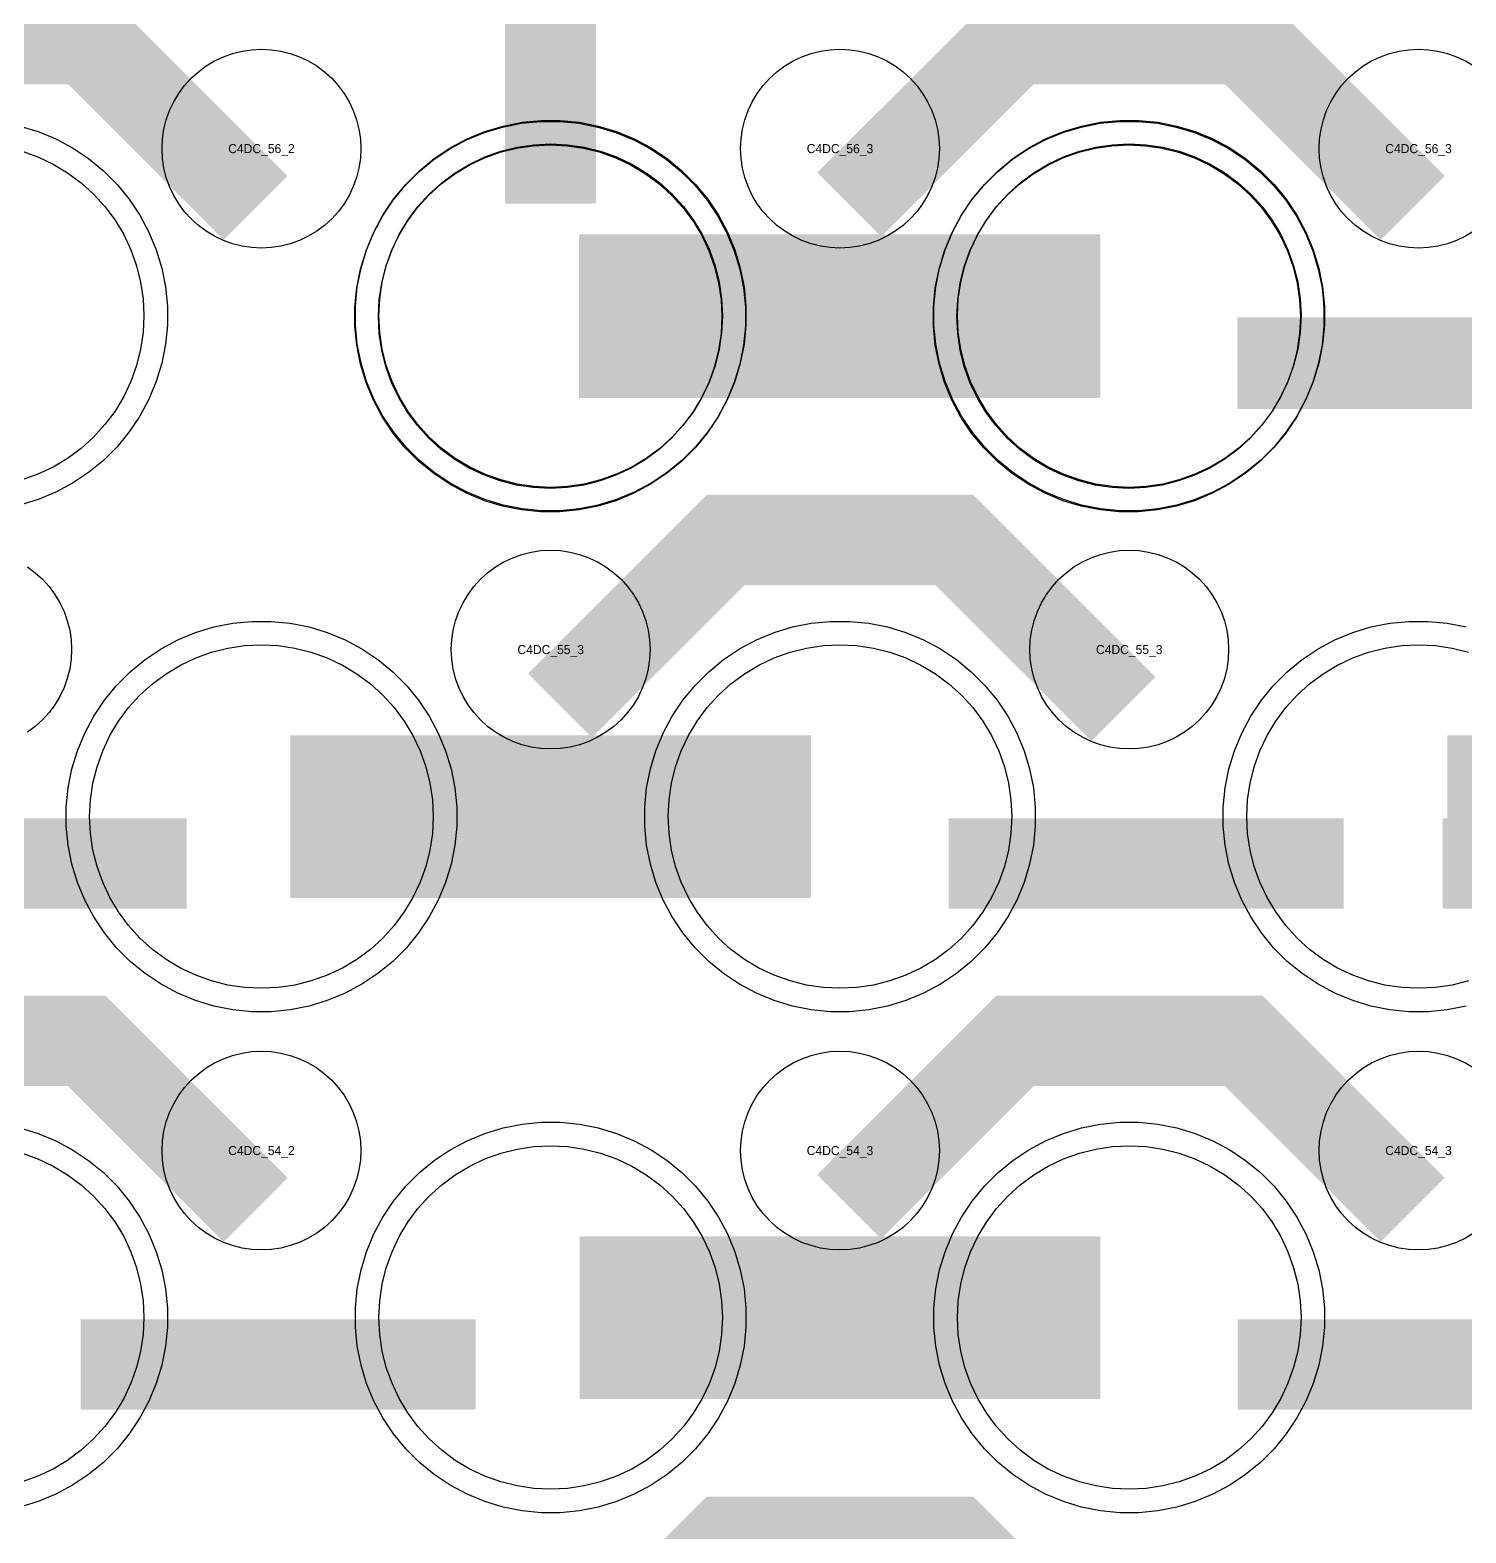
# Model space of a CAD drawing. Extents: x -11880 to 11880, y -14992 to 14992.
# Drawn here: x -11184 to -10786.9, y -7416.7 to -7001 of the extents above; entities that cross this region are included whole.
import ezdxf
from ezdxf.enums import TextEntityAlignment as Align

# ---------------------------------------------------------------- set-up
doc = ezdxf.new("R2010")
doc.units = 0
doc.header["$MEASUREMENT"] = 0
for name, color, linetype in [('GDS_775_DT_237', 138, 'CONTINUOUS'), ('RDL1_FS', 34, 'CONTINUOUS'), ('RDL_BS', 160, 'CONTINUOUS')]:
    doc.layers.add(name, color=color, linetype=linetype)

msp = doc.modelspace()

# ---------------------------------------------------------------- linework, layer by layer
at = {"layer": 'RDL1_FS', "color": 241, "true_color": 0xf7abae}
for points in [[(-11040.149, -7127.766), (-11044.806, -7127.537), (-11049.417, -7126.853), (-11053.94, -7125.721), (-11058.33, -7124.149), (-11062.544, -7122.157), (-11066.544, -7119.759), (-11070.289, -7116.981), (-11073.743, -7113.851), (-11076.873, -7110.397), (-11079.651, -7106.652), (-11082.049, -7102.652), (-11084.041, -7098.438), (-11085.613, -7094.048), (-11086.745, -7089.525), (-11087.429, -7084.914), (-11087.658, -7080.257), (-11087.429, -7075.6), (-11086.745, -7070.989), (-11085.613, -7066.466), (-11084.041, -7062.076), (-11082.049, -7057.862), (-11079.651, -7053.862), (-11076.873, -7050.117), (-11073.743, -7046.663), (-11070.289, -7043.533), (-11066.544, -7040.755), (-11062.544, -7038.357), (-11058.33, -7036.365), (-11053.94, -7034.793), (-11049.417, -7033.661), (-11044.806, -7032.977), (-11040.149, -7032.748), (-11035.492, -7032.977), (-11030.881, -7033.661), (-11026.358, -7034.793), (-11021.968, -7036.365), (-11017.754, -7038.357), (-11013.754, -7040.755), (-11010.009, -7043.533), (-11006.555, -7046.663), (-11003.425, -7050.117), (-11000.647, -7053.862), (-10998.249, -7057.862), (-10996.257, -7062.076), (-10994.685, -7066.466), (-10993.553, -7070.989), (-10992.869, -7075.6), (-10992.64, -7080.257), (-10992.869, -7084.914), (-10993.553, -7089.525), (-10994.685, -7094.048), (-10996.257, -7098.438), (-10998.249, -7102.652), (-11000.647, -7106.652), (-11003.425, -7110.397), (-11006.555, -7113.851), (-11010.009, -7116.981), (-11013.754, -7119.759), (-11017.754, -7122.157), (-11021.968, -7124.149), (-11026.358, -7125.721), (-11030.881, -7126.853), (-11035.492, -7127.537)], [(-10880.149, -7127.766), (-10884.806, -7127.537), (-10889.417, -7126.853), (-10893.94, -7125.721), (-10898.33, -7124.149), (-10902.544, -7122.157), (-10906.544, -7119.759), (-10910.289, -7116.981), (-10913.743, -7113.851), (-10916.873, -7110.397), (-10919.651, -7106.652), (-10922.049, -7102.652), (-10924.041, -7098.438), (-10925.613, -7094.048), (-10926.745, -7089.525), (-10927.429, -7084.914), (-10927.658, -7080.257), (-10927.429, -7075.6), (-10926.745, -7070.989), (-10925.613, -7066.466), (-10924.041, -7062.076), (-10922.049, -7057.862), (-10919.651, -7053.862), (-10916.873, -7050.117), (-10913.743, -7046.663), (-10910.289, -7043.533), (-10906.544, -7040.755), (-10902.544, -7038.357), (-10898.33, -7036.365), (-10893.94, -7034.793), (-10889.417, -7033.661), (-10884.806, -7032.977), (-10880.149, -7032.748), (-10875.492, -7032.977), (-10870.881, -7033.661), (-10866.358, -7034.793), (-10861.968, -7036.365), (-10857.754, -7038.357), (-10853.754, -7040.755), (-10850.009, -7043.533), (-10846.555, -7046.663), (-10843.425, -7050.117), (-10840.647, -7053.862), (-10838.249, -7057.862), (-10836.257, -7062.076), (-10834.685, -7066.466), (-10833.553, -7070.989), (-10832.869, -7075.6), (-10832.64, -7080.257), (-10832.869, -7084.914), (-10833.553, -7089.525), (-10834.685, -7094.048), (-10836.257, -7098.438), (-10838.249, -7102.652), (-10840.647, -7106.652), (-10843.425, -7110.397), (-10846.555, -7113.851), (-10850.009, -7116.981), (-10853.754, -7119.759), (-10857.754, -7122.157), (-10861.968, -7124.149), (-10866.358, -7125.721), (-10870.881, -7126.853), (-10875.492, -7127.537)]]:
    msp.add_lwpolyline(points, close=True, dxfattribs=at)
at = {"layer": 'RDL1_FS'}
for points in [[(-11040, -7127.484), (-11044.657, -7127.255), (-11049.268, -7126.571), (-11053.791, -7125.439), (-11058.181, -7123.867), (-11062.395, -7121.875), (-11066.395, -7119.477), (-11070.14, -7116.699), (-11073.594, -7113.569), (-11076.724, -7110.115), (-11079.502, -7106.37), (-11081.9, -7102.37), (-11083.892, -7098.156), (-11085.464, -7093.766), (-11086.596, -7089.243), (-11087.28, -7084.632), (-11087.509, -7079.975), (-11087.28, -7075.318), (-11086.596, -7070.707), (-11085.464, -7066.184), (-11083.892, -7061.794), (-11081.9, -7057.58), (-11079.502, -7053.58), (-11076.724, -7049.835), (-11073.594, -7046.381), (-11070.14, -7043.251), (-11066.395, -7040.473), (-11062.395, -7038.075), (-11058.181, -7036.083), (-11053.791, -7034.511), (-11049.268, -7033.379), (-11044.657, -7032.695), (-11040, -7032.466), (-11035.343, -7032.695), (-11030.732, -7033.379), (-11026.209, -7034.511), (-11021.819, -7036.083), (-11017.605, -7038.075), (-11013.605, -7040.473), (-11009.86, -7043.251), (-11006.406, -7046.381), (-11003.276, -7049.835), (-11000.498, -7053.58), (-10998.1, -7057.58), (-10996.108, -7061.794), (-10994.536, -7066.184), (-10993.404, -7070.707), (-10992.72, -7075.318), (-10992.491, -7079.975), (-10992.72, -7084.632), (-10993.404, -7089.243), (-10994.536, -7093.766), (-10996.108, -7098.156), (-10998.1, -7102.37), (-11000.498, -7106.37), (-11003.276, -7110.115), (-11006.406, -7113.569), (-11009.86, -7116.699), (-11013.605, -7119.477), (-11017.605, -7121.875), (-11021.819, -7123.867), (-11026.209, -7125.439), (-11030.732, -7126.571), (-11035.343, -7127.255)], [(-10880, -7127.484), (-10884.657, -7127.255), (-10889.268, -7126.571), (-10893.791, -7125.439), (-10898.181, -7123.867), (-10902.395, -7121.875), (-10906.395, -7119.477), (-10910.14, -7116.699), (-10913.594, -7113.569), (-10916.724, -7110.115), (-10919.502, -7106.37), (-10921.9, -7102.37), (-10923.892, -7098.156), (-10925.464, -7093.766), (-10926.596, -7089.243), (-10927.28, -7084.632), (-10927.509, -7079.975), (-10927.28, -7075.318), (-10926.596, -7070.707), (-10925.464, -7066.184), (-10923.892, -7061.794), (-10921.9, -7057.58), (-10919.502, -7053.58), (-10916.724, -7049.835), (-10913.594, -7046.381), (-10910.14, -7043.251), (-10906.395, -7040.473), (-10902.395, -7038.075), (-10898.181, -7036.083), (-10893.791, -7034.511), (-10889.268, -7033.379), (-10884.657, -7032.695), (-10880, -7032.466), (-10875.343, -7032.695), (-10870.732, -7033.379), (-10866.209, -7034.511), (-10861.819, -7036.083), (-10857.605, -7038.075), (-10853.605, -7040.473), (-10849.86, -7043.251), (-10846.406, -7046.381), (-10843.276, -7049.835), (-10840.498, -7053.58), (-10838.1, -7057.58), (-10836.108, -7061.794), (-10834.536, -7066.184), (-10833.404, -7070.707), (-10832.72, -7075.318), (-10832.491, -7079.975), (-10832.72, -7084.632), (-10833.404, -7089.243), (-10834.536, -7093.766), (-10836.108, -7098.156), (-10838.1, -7102.37), (-10840.498, -7106.37), (-10843.276, -7110.115), (-10846.406, -7113.569), (-10849.86, -7116.699), (-10853.605, -7119.477), (-10857.605, -7121.875), (-10861.819, -7123.867), (-10866.209, -7125.439), (-10870.732, -7126.571), (-10875.343, -7127.255)], [(-11120, -7266.049), (-11124.657, -7265.82), (-11129.268, -7265.136), (-11133.791, -7264.004), (-11138.181, -7262.432), (-11142.395, -7260.44), (-11146.395, -7258.042), (-11150.14, -7255.264), (-11153.594, -7252.134), (-11156.724, -7248.68), (-11159.502, -7244.935), (-11161.9, -7240.935), (-11163.892, -7236.721), (-11165.464, -7232.331), (-11166.596, -7227.808), (-11167.28, -7223.197), (-11167.509, -7218.54), (-11167.28, -7213.883), (-11166.596, -7209.272), (-11165.464, -7204.749), (-11163.892, -7200.359), (-11161.9, -7196.145), (-11159.502, -7192.145), (-11156.724, -7188.4), (-11153.594, -7184.946), (-11150.14, -7181.816), (-11146.395, -7179.038), (-11142.395, -7176.64), (-11138.181, -7174.648), (-11133.791, -7173.076), (-11129.268, -7171.944), (-11124.657, -7171.26), (-11120, -7171.031), (-11115.343, -7171.26), (-11110.732, -7171.944), (-11106.209, -7173.076), (-11101.819, -7174.648), (-11097.605, -7176.64), (-11093.605, -7179.038), (-11089.86, -7181.816), (-11086.406, -7184.946), (-11083.276, -7188.4), (-11080.498, -7192.145), (-11078.1, -7196.145), (-11076.108, -7200.359), (-11074.536, -7204.749), (-11073.404, -7209.272), (-11072.72, -7213.883), (-11072.491, -7218.54), (-11072.72, -7223.197), (-11073.404, -7227.808), (-11074.536, -7232.331), (-11076.108, -7236.721), (-11078.1, -7240.935), (-11080.498, -7244.935), (-11083.276, -7248.68), (-11086.406, -7252.134), (-11089.86, -7255.264), (-11093.605, -7258.042), (-11097.605, -7260.44), (-11101.819, -7262.432), (-11106.209, -7264.004), (-11110.732, -7265.136), (-11115.343, -7265.82)], [(-10960, -7266.049), (-10964.657, -7265.82), (-10969.268, -7265.136), (-10973.791, -7264.004), (-10978.181, -7262.432), (-10982.395, -7260.44), (-10986.395, -7258.042), (-10990.14, -7255.264), (-10993.594, -7252.134), (-10996.724, -7248.68), (-10999.502, -7244.935), (-11001.9, -7240.935), (-11003.892, -7236.721), (-11005.464, -7232.331), (-11006.596, -7227.808), (-11007.28, -7223.197), (-11007.509, -7218.54), (-11007.28, -7213.883), (-11006.596, -7209.272), (-11005.464, -7204.749), (-11003.892, -7200.359), (-11001.9, -7196.145), (-10999.502, -7192.145), (-10996.724, -7188.4), (-10993.594, -7184.946), (-10990.14, -7181.816), (-10986.395, -7179.038), (-10982.395, -7176.64), (-10978.181, -7174.648), (-10973.791, -7173.076), (-10969.268, -7171.944), (-10964.657, -7171.26), (-10960, -7171.031), (-10955.343, -7171.26), (-10950.732, -7171.944), (-10946.209, -7173.076), (-10941.819, -7174.648), (-10937.605, -7176.64), (-10933.605, -7179.038), (-10929.86, -7181.816), (-10926.406, -7184.946), (-10923.276, -7188.4), (-10920.498, -7192.145), (-10918.1, -7196.145), (-10916.108, -7200.359), (-10914.536, -7204.749), (-10913.404, -7209.272), (-10912.72, -7213.883), (-10912.491, -7218.54), (-10912.72, -7223.197), (-10913.404, -7227.808), (-10914.536, -7232.331), (-10916.108, -7236.721), (-10918.1, -7240.935), (-10920.498, -7244.935), (-10923.276, -7248.68), (-10926.406, -7252.134), (-10929.86, -7255.264), (-10933.605, -7258.042), (-10937.605, -7260.44), (-10941.819, -7262.432), (-10946.209, -7264.004), (-10950.732, -7265.136), (-10955.343, -7265.82)], [(-11040, -7404.614), (-11044.657, -7404.385), (-11049.268, -7403.701), (-11053.791, -7402.569), (-11058.181, -7400.997), (-11062.395, -7399.005), (-11066.395, -7396.607), (-11070.14, -7393.829), (-11073.594, -7390.699), (-11076.724, -7387.245), (-11079.502, -7383.5), (-11081.9, -7379.5), (-11083.892, -7375.286), (-11085.464, -7370.896), (-11086.596, -7366.373), (-11087.28, -7361.762), (-11087.509, -7357.105), (-11087.28, -7352.448), (-11086.596, -7347.837), (-11085.464, -7343.314), (-11083.892, -7338.924), (-11081.9, -7334.71), (-11079.502, -7330.71), (-11076.724, -7326.965), (-11073.594, -7323.511), (-11070.14, -7320.381), (-11066.395, -7317.603), (-11062.395, -7315.205), (-11058.181, -7313.213), (-11053.791, -7311.641), (-11049.268, -7310.509), (-11044.657, -7309.825), (-11040, -7309.596), (-11035.343, -7309.825), (-11030.732, -7310.509), (-11026.209, -7311.641), (-11021.819, -7313.213), (-11017.605, -7315.205), (-11013.605, -7317.603), (-11009.86, -7320.381), (-11006.406, -7323.511), (-11003.276, -7326.965), (-11000.498, -7330.71), (-10998.1, -7334.71), (-10996.108, -7338.924), (-10994.536, -7343.314), (-10993.404, -7347.837), (-10992.72, -7352.448), (-10992.491, -7357.105), (-10992.72, -7361.762), (-10993.404, -7366.373), (-10994.536, -7370.896), (-10996.108, -7375.286), (-10998.1, -7379.5), (-11000.498, -7383.5), (-11003.276, -7387.245), (-11006.406, -7390.699), (-11009.86, -7393.829), (-11013.605, -7396.607), (-11017.605, -7399.005), (-11021.819, -7400.997), (-11026.209, -7402.569), (-11030.732, -7403.701), (-11035.343, -7404.385)], [(-10880, -7404.614), (-10884.657, -7404.385), (-10889.268, -7403.701), (-10893.791, -7402.569), (-10898.181, -7400.997), (-10902.395, -7399.005), (-10906.395, -7396.607), (-10910.14, -7393.829), (-10913.594, -7390.699), (-10916.724, -7387.245), (-10919.502, -7383.5), (-10921.9, -7379.5), (-10923.892, -7375.286), (-10925.464, -7370.896), (-10926.596, -7366.373), (-10927.28, -7361.762), (-10927.509, -7357.105), (-10927.28, -7352.448), (-10926.596, -7347.837), (-10925.464, -7343.314), (-10923.892, -7338.924), (-10921.9, -7334.71), (-10919.502, -7330.71), (-10916.724, -7326.965), (-10913.594, -7323.511), (-10910.14, -7320.381), (-10906.395, -7317.603), (-10902.395, -7315.205), (-10898.181, -7313.213), (-10893.791, -7311.641), (-10889.268, -7310.509), (-10884.657, -7309.825), (-10880, -7309.596), (-10875.343, -7309.825), (-10870.732, -7310.509), (-10866.209, -7311.641), (-10861.819, -7313.213), (-10857.605, -7315.205), (-10853.605, -7317.603), (-10849.86, -7320.381), (-10846.406, -7323.511), (-10843.276, -7326.965), (-10840.498, -7330.71), (-10838.1, -7334.71), (-10836.108, -7338.924), (-10834.536, -7343.314), (-10833.404, -7347.837), (-10832.72, -7352.448), (-10832.491, -7357.105), (-10832.72, -7361.762), (-10833.404, -7366.373), (-10834.536, -7370.896), (-10836.108, -7375.286), (-10838.1, -7379.5), (-10840.498, -7383.5), (-10843.276, -7387.245), (-10846.406, -7390.699), (-10849.86, -7393.829), (-10853.605, -7396.607), (-10857.605, -7399.005), (-10861.819, -7400.997), (-10866.209, -7402.569), (-10870.732, -7403.701), (-10875.343, -7404.385)]]:
    msp.add_lwpolyline(points, close=True, dxfattribs=at)
for points in [[(-11186.209, -7034.511), (-11181.819, -7036.083), (-11177.605, -7038.075), (-11173.605, -7040.473), (-11169.86, -7043.251), (-11166.406, -7046.381), (-11163.276, -7049.835), (-11160.498, -7053.58), (-11158.1, -7057.58), (-11156.108, -7061.794), (-11154.536, -7066.184), (-11153.404, -7070.707), (-11152.72, -7075.318), (-11152.491, -7079.975), (-11152.72, -7084.632), (-11153.404, -7089.243), (-11154.536, -7093.766), (-11156.108, -7098.156), (-11158.1, -7102.37), (-11160.498, -7106.37), (-11163.276, -7110.115), (-11166.406, -7113.569), (-11169.86, -7116.699), (-11173.605, -7119.477), (-11177.605, -7121.875), (-11181.819, -7123.867), (-11186.209, -7125.439)], [(-10786.209, -7264.004), (-10790.732, -7265.136), (-10795.343, -7265.82), (-10800, -7266.049), (-10804.657, -7265.82), (-10809.268, -7265.136), (-10813.791, -7264.004), (-10818.181, -7262.432), (-10822.395, -7260.44), (-10826.395, -7258.042), (-10830.14, -7255.264), (-10833.594, -7252.134), (-10836.724, -7248.68), (-10839.502, -7244.935), (-10841.9, -7240.935), (-10843.892, -7236.721), (-10845.464, -7232.331), (-10846.596, -7227.808), (-10847.28, -7223.197), (-10847.509, -7218.54), (-10847.28, -7213.883), (-10846.596, -7209.272), (-10845.464, -7204.749), (-10843.892, -7200.359), (-10841.9, -7196.145), (-10839.502, -7192.145), (-10836.724, -7188.4), (-10833.594, -7184.946), (-10830.14, -7181.816), (-10826.395, -7179.038), (-10822.395, -7176.64), (-10818.181, -7174.648), (-10813.791, -7173.076), (-10809.268, -7171.944), (-10804.657, -7171.26), (-10800, -7171.031), (-10795.343, -7171.26), (-10790.732, -7171.944), (-10786.209, -7173.076)], [(-11186.209, -7311.641), (-11181.819, -7313.213), (-11177.605, -7315.205), (-11173.605, -7317.603), (-11169.86, -7320.381), (-11166.406, -7323.511), (-11163.276, -7326.965), (-11160.498, -7330.71), (-11158.1, -7334.71), (-11156.108, -7338.924), (-11154.536, -7343.314), (-11153.404, -7347.837), (-11152.72, -7352.448), (-11152.491, -7357.105), (-11152.72, -7361.762), (-11153.404, -7366.373), (-11154.536, -7370.896), (-11156.108, -7375.286), (-11158.1, -7379.5), (-11160.498, -7383.5), (-11163.276, -7387.245), (-11166.406, -7390.699), (-11169.86, -7393.829), (-11173.605, -7396.607), (-11177.605, -7399.005), (-11181.819, -7400.997), (-11186.209, -7402.569)]]:
    msp.add_lwpolyline(points, dxfattribs=at)
at = {"layer": 'RDL1_FS', "color": 241, "true_color": 0xf7abae}
for points in [[(-11032.147, -7080.257, 45, 45, 0), (-10960.147, -7080.257, 45, 45, 0)], [(-10960.147, -7080.257, 45, 45, 0), (-10888.147, -7080.257, 45, 45, 0)]]:
    msp.add_lwpolyline(points, format="xyseb", dxfattribs=at)
at = {"layer": 'RDL1_FS'}
for points in [[(-11031.998, -7079.975, 45, 45, 0), (-10959.998, -7079.975, 45, 45, 0)], [(-10959.998, -7079.975, 45, 45, 0), (-10887.998, -7079.975, 45, 45, 0)], [(-11111.998, -7218.54, 45, 45, 0), (-11039.998, -7218.54, 45, 45, 0)], [(-11039.998, -7218.54, 45, 45, 0), (-10967.998, -7218.54, 45, 45, 0)], [(-10791.998, -7218.54, 45, 45, 0), (-10719.998, -7218.54, 45, 45, 0)], [(-11031.998, -7357.105, 45, 45, 0), (-10959.998, -7357.105, 45, 45, 0)], [(-10959.998, -7357.105, 45, 45, 0), (-10887.998, -7357.105, 45, 45, 0)]]:
    msp.add_lwpolyline(points, format="xyseb", dxfattribs=at)
at = {"layer": 'RDL_BS'}
for points in [[(-11040, -7048.715, 25, 25, 0), (-11040, -6941.938, 25, 25, 0)], [(-11040, -7048.715, 25, 25, 0), (-11040, -6941.938, 25, 25, 0)], [(-11121.599, -7050.188, 25, 25, 0), (-11168.313, -7003.474, 25, 25, 0), (-11198.071, -7003.474, 25, 25, 0)], [(-10957.438, -7049.289, 25, 25, 0), (-10911.623, -7003.474, 25, 25, 0), (-10878.07, -7003.474, 25, 25, 0)], [(-10801.599, -7050.188, 25, 25, 0), (-10848.313, -7003.474, 25, 25, 0), (-10878.071, -7003.474, 25, 25, 0)], [(-10849.984, -7092.988, 25, 25, 0), (-10740.719, -7092.988, 25, 25, 0)], [(-11037.438, -7187.854, 25, 25, 0), (-10991.623, -7142.039, 25, 25, 0), (-10958.07, -7142.039, 25, 25, 0)], [(-10881.599, -7188.753, 25, 25, 0), (-10928.313, -7142.039, 25, 25, 0), (-10958.071, -7142.039, 25, 25, 0)], [(-11249.984, -7231.553, 25, 25, 0), (-11140.719, -7231.553, 25, 25, 0)], [(-10929.984, -7231.553, 25, 25, 0), (-10820.719, -7231.553, 25, 25, 0)], [(-10707.5, -7231.513, 25, 25, 0), (-10793.333, -7231.513, 25, 25, 0)], [(-11121.599, -7327.318, 25, 25, 0), (-11168.313, -7280.604, 25, 25, 0), (-11198.071, -7280.604, 25, 25, 0)], [(-10957.438, -7326.419, 25, 25, 0), (-10911.623, -7280.604, 25, 25, 0), (-10878.07, -7280.604, 25, 25, 0)], [(-10801.599, -7327.318, 25, 25, 0), (-10848.313, -7280.604, 25, 25, 0), (-10878.071, -7280.604, 25, 25, 0)], [(-11169.984, -7370.118, 25, 25, 0), (-11060.719, -7370.118, 25, 25, 0)], [(-10849.984, -7370.118, 25, 25, 0), (-10740.719, -7370.118, 25, 25, 0)], [(-11037.438, -7464.984, 25, 25, 0), (-10991.623, -7419.169, 25, 25, 0), (-10958.07, -7419.169, 25, 25, 0)], [(-10881.599, -7465.883, 25, 25, 0), (-10928.313, -7419.169, 25, 25, 0), (-10958.071, -7419.169, 25, 25, 0)]]:
    msp.add_lwpolyline(points, format="xyseb", dxfattribs=at)
at = {"layer": 'RDL_BS', "color": 241, "true_color": 0xf7abae}
for points in [[(-11040.149, -7048.997, 25, 25, 0), (-11040.149, -6942.22, 25, 25, 0)], [(-11040.149, -7048.997, 25, 25, 0), (-11040.149, -6942.22, 25, 25, 0)], [(-10850.133, -7093.27, 25, 25, 0), (-10740.868, -7093.27, 25, 25, 0)]]:
    msp.add_lwpolyline(points, format="xyseb", dxfattribs=at)
at = {"layer": 'RDL_BS'}
for points in [[(-11120, -7061.281), (-11122.693, -7061.149), (-11125.365, -7060.753), (-11127.984, -7060.096), (-11130.519, -7059.189), (-11132.956, -7058.037), (-11135.28, -7056.644), (-11137.443, -7055.041), (-11139.442, -7053.229), (-11141.254, -7051.23), (-11142.857, -7049.067), (-11144.25, -7046.743), (-11145.402, -7044.306), (-11146.309, -7041.771), (-11146.966, -7039.152), (-11147.362, -7036.48), (-11147.494, -7033.787), (-11147.362, -7031.094), (-11146.966, -7028.422), (-11146.309, -7025.803), (-11145.402, -7023.268), (-11144.25, -7020.831), (-11142.857, -7018.507), (-11141.254, -7016.344), (-11139.442, -7014.345), (-11137.443, -7012.533), (-11135.28, -7010.93), (-11132.956, -7009.537), (-11130.519, -7008.385), (-11127.984, -7007.478), (-11125.365, -7006.821), (-11122.693, -7006.425), (-11120, -7006.293), (-11117.307, -7006.425), (-11114.635, -7006.821), (-11112.016, -7007.478), (-11109.481, -7008.385), (-11107.044, -7009.537), (-11104.72, -7010.93), (-11102.557, -7012.533), (-11100.558, -7014.345), (-11098.746, -7016.344), (-11097.143, -7018.507), (-11095.75, -7020.831), (-11094.598, -7023.268), (-11093.691, -7025.803), (-11093.034, -7028.422), (-11092.638, -7031.094), (-11092.506, -7033.787), (-11092.638, -7036.48), (-11093.034, -7039.152), (-11093.691, -7041.771), (-11094.598, -7044.306), (-11095.75, -7046.743), (-11097.143, -7049.067), (-11098.746, -7051.23), (-11100.558, -7053.229), (-11102.557, -7055.041), (-11104.72, -7056.644), (-11107.044, -7058.037), (-11109.481, -7059.189), (-11112.016, -7060.096), (-11114.635, -7060.753), (-11117.307, -7061.149)], [(-10960, -7061.281), (-10962.693, -7061.149), (-10965.365, -7060.753), (-10967.984, -7060.096), (-10970.519, -7059.189), (-10972.956, -7058.037), (-10975.28, -7056.644), (-10977.443, -7055.041), (-10979.442, -7053.229), (-10981.254, -7051.23), (-10982.857, -7049.067), (-10984.25, -7046.743), (-10985.402, -7044.306), (-10986.309, -7041.771), (-10986.966, -7039.152), (-10987.362, -7036.48), (-10987.494, -7033.787), (-10987.362, -7031.094), (-10986.966, -7028.422), (-10986.309, -7025.803), (-10985.402, -7023.268), (-10984.25, -7020.831), (-10982.857, -7018.507), (-10981.254, -7016.344), (-10979.442, -7014.345), (-10977.443, -7012.533), (-10975.28, -7010.93), (-10972.956, -7009.537), (-10970.519, -7008.385), (-10967.984, -7007.478), (-10965.365, -7006.821), (-10962.693, -7006.425), (-10960, -7006.293), (-10957.307, -7006.425), (-10954.635, -7006.821), (-10952.016, -7007.478), (-10949.481, -7008.385), (-10947.044, -7009.537), (-10944.72, -7010.93), (-10942.557, -7012.533), (-10940.558, -7014.345), (-10938.746, -7016.344), (-10937.143, -7018.507), (-10935.75, -7020.831), (-10934.598, -7023.268), (-10933.691, -7025.803), (-10933.034, -7028.422), (-10932.638, -7031.094), (-10932.506, -7033.787), (-10932.638, -7036.48), (-10933.034, -7039.152), (-10933.691, -7041.771), (-10934.598, -7044.306), (-10935.75, -7046.743), (-10937.143, -7049.067), (-10938.746, -7051.23), (-10940.558, -7053.229), (-10942.557, -7055.041), (-10944.72, -7056.644), (-10947.044, -7058.037), (-10949.481, -7059.189), (-10952.016, -7060.096), (-10954.635, -7060.753), (-10957.307, -7061.149)], [(-11042.644, -7133.975), (-11047.938, -7133.458), (-11053.165, -7132.412), (-11058.205, -7130.881), (-11063.115, -7128.85), (-11067.777, -7126.358), (-11072.191, -7123.411), (-11076.292, -7120.049), (-11080.074, -7116.267), (-11083.436, -7112.166), (-11086.383, -7107.752), (-11088.875, -7103.09), (-11090.906, -7098.18), (-11092.437, -7093.14), (-11093.483, -7087.913), (-11094, -7082.619), (-11094, -7077.331), (-11093.483, -7072.037), (-11092.437, -7066.81), (-11090.906, -7061.77), (-11088.875, -7056.86), (-11086.383, -7052.198), (-11083.436, -7047.784), (-11080.074, -7043.683), (-11076.292, -7039.901), (-11072.191, -7036.539), (-11067.777, -7033.592), (-11063.115, -7031.1), (-11058.205, -7029.069), (-11053.165, -7027.538), (-11047.938, -7026.492), (-11042.644, -7025.975), (-11037.356, -7025.975), (-11032.062, -7026.492), (-11026.835, -7027.538), (-11021.795, -7029.069), (-11016.885, -7031.1), (-11012.223, -7033.592), (-11007.809, -7036.539), (-11003.708, -7039.901), (-10999.926, -7043.683), (-10996.564, -7047.784), (-10993.617, -7052.198), (-10991.125, -7056.86), (-10989.094, -7061.77), (-10987.563, -7066.81), (-10986.517, -7072.037), (-10986, -7077.331), (-10986, -7082.619), (-10986.517, -7087.913), (-10987.563, -7093.14), (-10989.094, -7098.18), (-10991.125, -7103.09), (-10993.617, -7107.752), (-10996.564, -7112.166), (-10999.926, -7116.267), (-11003.708, -7120.049), (-11007.809, -7123.411), (-11012.223, -7126.358), (-11016.885, -7128.85), (-11021.795, -7130.881), (-11026.835, -7132.412), (-11032.062, -7133.458), (-11037.356, -7133.975)], [(-10882.644, -7133.975), (-10887.938, -7133.458), (-10893.165, -7132.412), (-10898.205, -7130.881), (-10903.115, -7128.85), (-10907.777, -7126.358), (-10912.191, -7123.411), (-10916.292, -7120.049), (-10920.074, -7116.267), (-10923.436, -7112.166), (-10926.383, -7107.752), (-10928.875, -7103.09), (-10930.906, -7098.18), (-10932.437, -7093.14), (-10933.483, -7087.913), (-10934, -7082.619), (-10934, -7077.331), (-10933.483, -7072.037), (-10932.437, -7066.81), (-10930.906, -7061.77), (-10928.875, -7056.86), (-10926.383, -7052.198), (-10923.436, -7047.784), (-10920.074, -7043.683), (-10916.292, -7039.901), (-10912.191, -7036.539), (-10907.777, -7033.592), (-10903.115, -7031.1), (-10898.205, -7029.069), (-10893.165, -7027.538), (-10887.938, -7026.492), (-10882.644, -7025.975), (-10877.356, -7025.975), (-10872.062, -7026.492), (-10866.835, -7027.538), (-10861.795, -7029.069), (-10856.885, -7031.1), (-10852.223, -7033.592), (-10847.809, -7036.539), (-10843.708, -7039.901), (-10839.926, -7043.683), (-10836.564, -7047.784), (-10833.617, -7052.198), (-10831.125, -7056.86), (-10829.094, -7061.77), (-10827.563, -7066.81), (-10826.517, -7072.037), (-10826, -7077.331), (-10826, -7082.619), (-10826.517, -7087.913), (-10827.563, -7093.14), (-10829.094, -7098.18), (-10831.125, -7103.09), (-10833.617, -7107.752), (-10836.564, -7112.166), (-10839.926, -7116.267), (-10843.708, -7120.049), (-10847.809, -7123.411), (-10852.223, -7126.358), (-10856.885, -7128.85), (-10861.795, -7130.881), (-10866.835, -7132.412), (-10872.062, -7133.458), (-10877.356, -7133.975)], [(-11040, -7199.846), (-11042.693, -7199.714), (-11045.365, -7199.318), (-11047.984, -7198.661), (-11050.519, -7197.754), (-11052.956, -7196.602), (-11055.28, -7195.209), (-11057.443, -7193.606), (-11059.442, -7191.794), (-11061.254, -7189.795), (-11062.857, -7187.632), (-11064.25, -7185.308), (-11065.402, -7182.871), (-11066.309, -7180.336), (-11066.966, -7177.717), (-11067.362, -7175.045), (-11067.494, -7172.352), (-11067.362, -7169.659), (-11066.966, -7166.987), (-11066.309, -7164.368), (-11065.402, -7161.833), (-11064.25, -7159.396), (-11062.857, -7157.072), (-11061.254, -7154.909), (-11059.442, -7152.91), (-11057.443, -7151.098), (-11055.28, -7149.495), (-11052.956, -7148.102), (-11050.519, -7146.95), (-11047.984, -7146.043), (-11045.365, -7145.386), (-11042.693, -7144.99), (-11040, -7144.858), (-11037.307, -7144.99), (-11034.635, -7145.386), (-11032.016, -7146.043), (-11029.481, -7146.95), (-11027.044, -7148.102), (-11024.72, -7149.495), (-11022.557, -7151.098), (-11020.558, -7152.91), (-11018.746, -7154.909), (-11017.143, -7157.072), (-11015.75, -7159.396), (-11014.598, -7161.833), (-11013.691, -7164.368), (-11013.034, -7166.987), (-11012.638, -7169.659), (-11012.506, -7172.352), (-11012.638, -7175.045), (-11013.034, -7177.717), (-11013.691, -7180.336), (-11014.598, -7182.871), (-11015.75, -7185.308), (-11017.143, -7187.632), (-11018.746, -7189.795), (-11020.558, -7191.794), (-11022.557, -7193.606), (-11024.72, -7195.209), (-11027.044, -7196.602), (-11029.481, -7197.754), (-11032.016, -7198.661), (-11034.635, -7199.318), (-11037.307, -7199.714)], [(-10880, -7199.846), (-10882.693, -7199.714), (-10885.365, -7199.318), (-10887.984, -7198.661), (-10890.519, -7197.754), (-10892.956, -7196.602), (-10895.28, -7195.209), (-10897.443, -7193.606), (-10899.442, -7191.794), (-10901.254, -7189.795), (-10902.857, -7187.632), (-10904.25, -7185.308), (-10905.402, -7182.871), (-10906.309, -7180.336), (-10906.966, -7177.717), (-10907.362, -7175.045), (-10907.494, -7172.352), (-10907.362, -7169.659), (-10906.966, -7166.987), (-10906.309, -7164.368), (-10905.402, -7161.833), (-10904.25, -7159.396), (-10902.857, -7157.072), (-10901.254, -7154.909), (-10899.442, -7152.91), (-10897.443, -7151.098), (-10895.28, -7149.495), (-10892.956, -7148.102), (-10890.519, -7146.95), (-10887.984, -7146.043), (-10885.365, -7145.386), (-10882.693, -7144.99), (-10880, -7144.858), (-10877.307, -7144.99), (-10874.635, -7145.386), (-10872.016, -7146.043), (-10869.481, -7146.95), (-10867.044, -7148.102), (-10864.72, -7149.495), (-10862.557, -7151.098), (-10860.558, -7152.91), (-10858.746, -7154.909), (-10857.143, -7157.072), (-10855.75, -7159.396), (-10854.598, -7161.833), (-10853.691, -7164.368), (-10853.034, -7166.987), (-10852.638, -7169.659), (-10852.506, -7172.352), (-10852.638, -7175.045), (-10853.034, -7177.717), (-10853.691, -7180.336), (-10854.598, -7182.871), (-10855.75, -7185.308), (-10857.143, -7187.632), (-10858.746, -7189.795), (-10860.558, -7191.794), (-10862.557, -7193.606), (-10864.72, -7195.209), (-10867.044, -7196.602), (-10869.481, -7197.754), (-10872.016, -7198.661), (-10874.635, -7199.318), (-10877.307, -7199.714)], [(-11122.644, -7272.54), (-11127.938, -7272.023), (-11133.165, -7270.977), (-11138.205, -7269.446), (-11143.115, -7267.415), (-11147.777, -7264.923), (-11152.191, -7261.976), (-11156.292, -7258.614), (-11160.074, -7254.832), (-11163.436, -7250.731), (-11166.383, -7246.317), (-11168.875, -7241.655), (-11170.906, -7236.745), (-11172.437, -7231.705), (-11173.483, -7226.478), (-11174, -7221.184), (-11174, -7215.896), (-11173.483, -7210.602), (-11172.437, -7205.375), (-11170.906, -7200.335), (-11168.875, -7195.425), (-11166.383, -7190.763), (-11163.436, -7186.349), (-11160.074, -7182.248), (-11156.292, -7178.466), (-11152.191, -7175.104), (-11147.777, -7172.157), (-11143.115, -7169.665), (-11138.205, -7167.634), (-11133.165, -7166.103), (-11127.938, -7165.057), (-11122.644, -7164.54), (-11117.356, -7164.54), (-11112.062, -7165.057), (-11106.835, -7166.103), (-11101.795, -7167.634), (-11096.885, -7169.665), (-11092.223, -7172.157), (-11087.809, -7175.104), (-11083.708, -7178.466), (-11079.926, -7182.248), (-11076.564, -7186.349), (-11073.617, -7190.763), (-11071.125, -7195.425), (-11069.094, -7200.335), (-11067.563, -7205.375), (-11066.517, -7210.602), (-11066, -7215.896), (-11066, -7221.184), (-11066.517, -7226.478), (-11067.563, -7231.705), (-11069.094, -7236.745), (-11071.125, -7241.655), (-11073.617, -7246.317), (-11076.564, -7250.731), (-11079.926, -7254.832), (-11083.708, -7258.614), (-11087.809, -7261.976), (-11092.223, -7264.923), (-11096.885, -7267.415), (-11101.795, -7269.446), (-11106.835, -7270.977), (-11112.062, -7272.023), (-11117.356, -7272.54)], [(-10962.644, -7272.54), (-10967.938, -7272.023), (-10973.165, -7270.977), (-10978.205, -7269.446), (-10983.115, -7267.415), (-10987.777, -7264.923), (-10992.191, -7261.976), (-10996.292, -7258.614), (-11000.074, -7254.832), (-11003.436, -7250.731), (-11006.383, -7246.317), (-11008.875, -7241.655), (-11010.906, -7236.745), (-11012.437, -7231.705), (-11013.483, -7226.478), (-11014, -7221.184), (-11014, -7215.896), (-11013.483, -7210.602), (-11012.437, -7205.375), (-11010.906, -7200.335), (-11008.875, -7195.425), (-11006.383, -7190.763), (-11003.436, -7186.349), (-11000.074, -7182.248), (-10996.292, -7178.466), (-10992.191, -7175.104), (-10987.777, -7172.157), (-10983.115, -7169.665), (-10978.205, -7167.634), (-10973.165, -7166.103), (-10967.938, -7165.057), (-10962.644, -7164.54), (-10957.356, -7164.54), (-10952.062, -7165.057), (-10946.835, -7166.103), (-10941.795, -7167.634), (-10936.885, -7169.665), (-10932.223, -7172.157), (-10927.809, -7175.104), (-10923.708, -7178.466), (-10919.926, -7182.248), (-10916.564, -7186.349), (-10913.617, -7190.763), (-10911.125, -7195.425), (-10909.094, -7200.335), (-10907.563, -7205.375), (-10906.517, -7210.602), (-10906, -7215.896), (-10906, -7221.184), (-10906.517, -7226.478), (-10907.563, -7231.705), (-10909.094, -7236.745), (-10911.125, -7241.655), (-10913.617, -7246.317), (-10916.564, -7250.731), (-10919.926, -7254.832), (-10923.708, -7258.614), (-10927.809, -7261.976), (-10932.223, -7264.923), (-10936.885, -7267.415), (-10941.795, -7269.446), (-10946.835, -7270.977), (-10952.062, -7272.023), (-10957.356, -7272.54)], [(-11120, -7338.411), (-11122.693, -7338.279), (-11125.365, -7337.883), (-11127.984, -7337.226), (-11130.519, -7336.319), (-11132.956, -7335.167), (-11135.28, -7333.774), (-11137.443, -7332.171), (-11139.442, -7330.359), (-11141.254, -7328.36), (-11142.857, -7326.197), (-11144.25, -7323.873), (-11145.402, -7321.436), (-11146.309, -7318.901), (-11146.966, -7316.282), (-11147.362, -7313.61), (-11147.494, -7310.917), (-11147.362, -7308.224), (-11146.966, -7305.552), (-11146.309, -7302.933), (-11145.402, -7300.398), (-11144.25, -7297.961), (-11142.857, -7295.637), (-11141.254, -7293.474), (-11139.442, -7291.475), (-11137.443, -7289.663), (-11135.28, -7288.06), (-11132.956, -7286.667), (-11130.519, -7285.515), (-11127.984, -7284.608), (-11125.365, -7283.951), (-11122.693, -7283.555), (-11120, -7283.423), (-11117.307, -7283.555), (-11114.635, -7283.951), (-11112.016, -7284.608), (-11109.481, -7285.515), (-11107.044, -7286.667), (-11104.72, -7288.06), (-11102.557, -7289.663), (-11100.558, -7291.475), (-11098.746, -7293.474), (-11097.143, -7295.637), (-11095.75, -7297.961), (-11094.598, -7300.398), (-11093.691, -7302.933), (-11093.034, -7305.552), (-11092.638, -7308.224), (-11092.506, -7310.917), (-11092.638, -7313.61), (-11093.034, -7316.282), (-11093.691, -7318.901), (-11094.598, -7321.436), (-11095.75, -7323.873), (-11097.143, -7326.197), (-11098.746, -7328.36), (-11100.558, -7330.359), (-11102.557, -7332.171), (-11104.72, -7333.774), (-11107.044, -7335.167), (-11109.481, -7336.319), (-11112.016, -7337.226), (-11114.635, -7337.883), (-11117.307, -7338.279)], [(-10960, -7338.411), (-10962.693, -7338.279), (-10965.365, -7337.883), (-10967.984, -7337.226), (-10970.519, -7336.319), (-10972.956, -7335.167), (-10975.28, -7333.774), (-10977.443, -7332.171), (-10979.442, -7330.359), (-10981.254, -7328.36), (-10982.857, -7326.197), (-10984.25, -7323.873), (-10985.402, -7321.436), (-10986.309, -7318.901), (-10986.966, -7316.282), (-10987.362, -7313.61), (-10987.494, -7310.917), (-10987.362, -7308.224), (-10986.966, -7305.552), (-10986.309, -7302.933), (-10985.402, -7300.398), (-10984.25, -7297.961), (-10982.857, -7295.637), (-10981.254, -7293.474), (-10979.442, -7291.475), (-10977.443, -7289.663), (-10975.28, -7288.06), (-10972.956, -7286.667), (-10970.519, -7285.515), (-10967.984, -7284.608), (-10965.365, -7283.951), (-10962.693, -7283.555), (-10960, -7283.423), (-10957.307, -7283.555), (-10954.635, -7283.951), (-10952.016, -7284.608), (-10949.481, -7285.515), (-10947.044, -7286.667), (-10944.72, -7288.06), (-10942.557, -7289.663), (-10940.558, -7291.475), (-10938.746, -7293.474), (-10937.143, -7295.637), (-10935.75, -7297.961), (-10934.598, -7300.398), (-10933.691, -7302.933), (-10933.034, -7305.552), (-10932.638, -7308.224), (-10932.506, -7310.917), (-10932.638, -7313.61), (-10933.034, -7316.282), (-10933.691, -7318.901), (-10934.598, -7321.436), (-10935.75, -7323.873), (-10937.143, -7326.197), (-10938.746, -7328.36), (-10940.558, -7330.359), (-10942.557, -7332.171), (-10944.72, -7333.774), (-10947.044, -7335.167), (-10949.481, -7336.319), (-10952.016, -7337.226), (-10954.635, -7337.883), (-10957.307, -7338.279)], [(-11042.644, -7411.105), (-11047.938, -7410.588), (-11053.165, -7409.542), (-11058.205, -7408.011), (-11063.115, -7405.98), (-11067.777, -7403.488), (-11072.191, -7400.541), (-11076.292, -7397.179), (-11080.074, -7393.397), (-11083.436, -7389.296), (-11086.383, -7384.882), (-11088.875, -7380.22), (-11090.906, -7375.31), (-11092.437, -7370.27), (-11093.483, -7365.043), (-11094, -7359.749), (-11094, -7354.461), (-11093.483, -7349.167), (-11092.437, -7343.94), (-11090.906, -7338.9), (-11088.875, -7333.99), (-11086.383, -7329.328), (-11083.436, -7324.914), (-11080.074, -7320.813), (-11076.292, -7317.031), (-11072.191, -7313.669), (-11067.777, -7310.722), (-11063.115, -7308.23), (-11058.205, -7306.199), (-11053.165, -7304.668), (-11047.938, -7303.622), (-11042.644, -7303.105), (-11037.356, -7303.105), (-11032.062, -7303.622), (-11026.835, -7304.668), (-11021.795, -7306.199), (-11016.885, -7308.23), (-11012.223, -7310.722), (-11007.809, -7313.669), (-11003.708, -7317.031), (-10999.926, -7320.813), (-10996.564, -7324.914), (-10993.617, -7329.328), (-10991.125, -7333.99), (-10989.094, -7338.9), (-10987.563, -7343.94), (-10986.517, -7349.167), (-10986, -7354.461), (-10986, -7359.749), (-10986.517, -7365.043), (-10987.563, -7370.27), (-10989.094, -7375.31), (-10991.125, -7380.22), (-10993.617, -7384.882), (-10996.564, -7389.296), (-10999.926, -7393.397), (-11003.708, -7397.179), (-11007.809, -7400.541), (-11012.223, -7403.488), (-11016.885, -7405.98), (-11021.795, -7408.011), (-11026.835, -7409.542), (-11032.062, -7410.588), (-11037.356, -7411.105)], [(-10882.644, -7411.105), (-10887.938, -7410.588), (-10893.165, -7409.542), (-10898.205, -7408.011), (-10903.115, -7405.98), (-10907.777, -7403.488), (-10912.191, -7400.541), (-10916.292, -7397.179), (-10920.074, -7393.397), (-10923.436, -7389.296), (-10926.383, -7384.882), (-10928.875, -7380.22), (-10930.906, -7375.31), (-10932.437, -7370.27), (-10933.483, -7365.043), (-10934, -7359.749), (-10934, -7354.461), (-10933.483, -7349.167), (-10932.437, -7343.94), (-10930.906, -7338.9), (-10928.875, -7333.99), (-10926.383, -7329.328), (-10923.436, -7324.914), (-10920.074, -7320.813), (-10916.292, -7317.031), (-10912.191, -7313.669), (-10907.777, -7310.722), (-10903.115, -7308.23), (-10898.205, -7306.199), (-10893.165, -7304.668), (-10887.938, -7303.622), (-10882.644, -7303.105), (-10877.356, -7303.105), (-10872.062, -7303.622), (-10866.835, -7304.668), (-10861.795, -7306.199), (-10856.885, -7308.23), (-10852.223, -7310.722), (-10847.809, -7313.669), (-10843.708, -7317.031), (-10839.926, -7320.813), (-10836.564, -7324.914), (-10833.617, -7329.328), (-10831.125, -7333.99), (-10829.094, -7338.9), (-10827.563, -7343.94), (-10826.517, -7349.167), (-10826, -7354.461), (-10826, -7359.749), (-10826.517, -7365.043), (-10827.563, -7370.27), (-10829.094, -7375.31), (-10831.125, -7380.22), (-10833.617, -7384.882), (-10836.564, -7389.296), (-10839.926, -7393.397), (-10843.708, -7397.179), (-10847.809, -7400.541), (-10852.223, -7403.488), (-10856.885, -7405.98), (-10861.795, -7408.011), (-10866.835, -7409.542), (-10872.062, -7410.588), (-10877.356, -7411.105)]]:
    msp.add_lwpolyline(points, close=True, dxfattribs=at)
for points in [[(-10784.72, -7056.644), (-10787.044, -7058.037), (-10789.481, -7059.189), (-10792.016, -7060.096), (-10794.635, -7060.753), (-10797.307, -7061.149), (-10800, -7061.281), (-10802.693, -7061.149), (-10805.365, -7060.753), (-10807.984, -7060.096), (-10810.519, -7059.189), (-10812.956, -7058.037), (-10815.28, -7056.644), (-10817.443, -7055.041), (-10819.442, -7053.229), (-10821.254, -7051.23), (-10822.857, -7049.067), (-10824.25, -7046.743), (-10825.402, -7044.306), (-10826.309, -7041.771), (-10826.966, -7039.152), (-10827.362, -7036.48), (-10827.494, -7033.787), (-10827.362, -7031.094), (-10826.966, -7028.422), (-10826.309, -7025.803), (-10825.402, -7023.268), (-10824.25, -7020.831), (-10822.857, -7018.507), (-10821.254, -7016.344), (-10819.442, -7014.345), (-10817.443, -7012.533), (-10815.28, -7010.93), (-10812.956, -7009.537), (-10810.519, -7008.385), (-10807.984, -7007.478), (-10805.365, -7006.821), (-10802.693, -7006.425), (-10800, -7006.293), (-10797.307, -7006.425), (-10794.635, -7006.821), (-10792.016, -7007.478), (-10789.481, -7008.385), (-10787.044, -7009.537), (-10784.72, -7010.93)], [(-11186.835, -7027.538), (-11181.795, -7029.069), (-11176.885, -7031.1), (-11172.223, -7033.592), (-11167.809, -7036.539), (-11163.708, -7039.901), (-11159.926, -7043.683), (-11156.564, -7047.784), (-11153.617, -7052.198), (-11151.125, -7056.86), (-11149.094, -7061.77), (-11147.563, -7066.81), (-11146.517, -7072.037), (-11146, -7077.331), (-11146, -7082.619), (-11146.517, -7087.913), (-11147.563, -7093.14), (-11149.094, -7098.18), (-11151.125, -7103.09), (-11153.617, -7107.752), (-11156.564, -7112.166), (-11159.926, -7116.267), (-11163.708, -7120.049), (-11167.809, -7123.411), (-11172.223, -7126.358), (-11176.885, -7128.85), (-11181.795, -7130.881), (-11186.835, -7132.412)], [(-11184.72, -7149.495), (-11182.557, -7151.098), (-11180.558, -7152.91), (-11178.746, -7154.909), (-11177.143, -7157.072), (-11175.75, -7159.396), (-11174.598, -7161.833), (-11173.691, -7164.368), (-11173.034, -7166.987), (-11172.638, -7169.659), (-11172.506, -7172.352), (-11172.638, -7175.045), (-11173.034, -7177.717), (-11173.691, -7180.336), (-11174.598, -7182.871), (-11175.75, -7185.308), (-11177.143, -7187.632), (-11178.746, -7189.795), (-11180.558, -7191.794), (-11182.557, -7193.606), (-11184.72, -7195.209)], [(-10786.835, -7270.977), (-10792.062, -7272.023), (-10797.356, -7272.54), (-10802.644, -7272.54), (-10807.938, -7272.023), (-10813.165, -7270.977), (-10818.205, -7269.446), (-10823.115, -7267.415), (-10827.777, -7264.923), (-10832.191, -7261.976), (-10836.292, -7258.614), (-10840.074, -7254.832), (-10843.436, -7250.731), (-10846.383, -7246.317), (-10848.875, -7241.655), (-10850.906, -7236.745), (-10852.437, -7231.705), (-10853.483, -7226.478), (-10854, -7221.184), (-10854, -7215.896), (-10853.483, -7210.602), (-10852.437, -7205.375), (-10850.906, -7200.335), (-10848.875, -7195.425), (-10846.383, -7190.763), (-10843.436, -7186.349), (-10840.074, -7182.248), (-10836.292, -7178.466), (-10832.191, -7175.104), (-10827.777, -7172.157), (-10823.115, -7169.665), (-10818.205, -7167.634), (-10813.165, -7166.103), (-10807.938, -7165.057), (-10802.644, -7164.54), (-10797.356, -7164.54), (-10792.062, -7165.057), (-10786.835, -7166.103)], [(-10784.72, -7333.774), (-10787.044, -7335.167), (-10789.481, -7336.319), (-10792.016, -7337.226), (-10794.635, -7337.883), (-10797.307, -7338.279), (-10800, -7338.411), (-10802.693, -7338.279), (-10805.365, -7337.883), (-10807.984, -7337.226), (-10810.519, -7336.319), (-10812.956, -7335.167), (-10815.28, -7333.774), (-10817.443, -7332.171), (-10819.442, -7330.359), (-10821.254, -7328.36), (-10822.857, -7326.197), (-10824.25, -7323.873), (-10825.402, -7321.436), (-10826.309, -7318.901), (-10826.966, -7316.282), (-10827.362, -7313.61), (-10827.494, -7310.917), (-10827.362, -7308.224), (-10826.966, -7305.552), (-10826.309, -7302.933), (-10825.402, -7300.398), (-10824.25, -7297.961), (-10822.857, -7295.637), (-10821.254, -7293.474), (-10819.442, -7291.475), (-10817.443, -7289.663), (-10815.28, -7288.06), (-10812.956, -7286.667), (-10810.519, -7285.515), (-10807.984, -7284.608), (-10805.365, -7283.951), (-10802.693, -7283.555), (-10800, -7283.423), (-10797.307, -7283.555), (-10794.635, -7283.951), (-10792.016, -7284.608), (-10789.481, -7285.515), (-10787.044, -7286.667), (-10784.72, -7288.06)], [(-11186.835, -7304.668), (-11181.795, -7306.199), (-11176.885, -7308.23), (-11172.223, -7310.722), (-11167.809, -7313.669), (-11163.708, -7317.031), (-11159.926, -7320.813), (-11156.564, -7324.914), (-11153.617, -7329.328), (-11151.125, -7333.99), (-11149.094, -7338.9), (-11147.563, -7343.94), (-11146.517, -7349.167), (-11146, -7354.461), (-11146, -7359.749), (-11146.517, -7365.043), (-11147.563, -7370.27), (-11149.094, -7375.31), (-11151.125, -7380.22), (-11153.617, -7384.882), (-11156.564, -7389.296), (-11159.926, -7393.397), (-11163.708, -7397.179), (-11167.809, -7400.541), (-11172.223, -7403.488), (-11176.885, -7405.98), (-11181.795, -7408.011), (-11186.835, -7409.542)]]:
    msp.add_lwpolyline(points, dxfattribs=at)
at = {"layer": 'RDL_BS', "color": 241, "true_color": 0xf7abae}
for points in [[(-11042.793, -7134.257), (-11048.087, -7133.74), (-11053.314, -7132.694), (-11058.354, -7131.163), (-11063.264, -7129.132), (-11067.926, -7126.64), (-11072.34, -7123.693), (-11076.441, -7120.331), (-11080.223, -7116.549), (-11083.585, -7112.448), (-11086.532, -7108.034), (-11089.024, -7103.372), (-11091.055, -7098.462), (-11092.586, -7093.422), (-11093.632, -7088.195), (-11094.149, -7082.901), (-11094.149, -7077.613), (-11093.632, -7072.319), (-11092.586, -7067.092), (-11091.055, -7062.052), (-11089.024, -7057.142), (-11086.532, -7052.48), (-11083.585, -7048.066), (-11080.223, -7043.965), (-11076.441, -7040.183), (-11072.34, -7036.821), (-11067.926, -7033.874), (-11063.264, -7031.382), (-11058.354, -7029.351), (-11053.314, -7027.82), (-11048.087, -7026.774), (-11042.793, -7026.257), (-11037.505, -7026.257), (-11032.211, -7026.774), (-11026.984, -7027.82), (-11021.944, -7029.351), (-11017.034, -7031.382), (-11012.372, -7033.874), (-11007.958, -7036.821), (-11003.857, -7040.183), (-11000.075, -7043.965), (-10996.713, -7048.066), (-10993.766, -7052.48), (-10991.274, -7057.142), (-10989.243, -7062.052), (-10987.712, -7067.092), (-10986.666, -7072.319), (-10986.149, -7077.613), (-10986.149, -7082.901), (-10986.666, -7088.195), (-10987.712, -7093.422), (-10989.243, -7098.462), (-10991.274, -7103.372), (-10993.766, -7108.034), (-10996.713, -7112.448), (-11000.075, -7116.549), (-11003.857, -7120.331), (-11007.958, -7123.693), (-11012.372, -7126.64), (-11017.034, -7129.132), (-11021.944, -7131.163), (-11026.984, -7132.694), (-11032.211, -7133.74), (-11037.505, -7134.257)], [(-10882.793, -7134.257), (-10888.087, -7133.74), (-10893.314, -7132.694), (-10898.354, -7131.163), (-10903.264, -7129.132), (-10907.926, -7126.64), (-10912.34, -7123.693), (-10916.441, -7120.331), (-10920.223, -7116.549), (-10923.585, -7112.448), (-10926.532, -7108.034), (-10929.024, -7103.372), (-10931.055, -7098.462), (-10932.586, -7093.422), (-10933.632, -7088.195), (-10934.149, -7082.901), (-10934.149, -7077.613), (-10933.632, -7072.319), (-10932.586, -7067.092), (-10931.055, -7062.052), (-10929.024, -7057.142), (-10926.532, -7052.48), (-10923.585, -7048.066), (-10920.223, -7043.965), (-10916.441, -7040.183), (-10912.34, -7036.821), (-10907.926, -7033.874), (-10903.264, -7031.382), (-10898.354, -7029.351), (-10893.314, -7027.82), (-10888.087, -7026.774), (-10882.793, -7026.257), (-10877.505, -7026.257), (-10872.211, -7026.774), (-10866.984, -7027.82), (-10861.944, -7029.351), (-10857.034, -7031.382), (-10852.372, -7033.874), (-10847.958, -7036.821), (-10843.857, -7040.183), (-10840.075, -7043.965), (-10836.713, -7048.066), (-10833.766, -7052.48), (-10831.274, -7057.142), (-10829.243, -7062.052), (-10827.712, -7067.092), (-10826.666, -7072.319), (-10826.149, -7077.613), (-10826.149, -7082.901), (-10826.666, -7088.195), (-10827.712, -7093.422), (-10829.243, -7098.462), (-10831.274, -7103.372), (-10833.766, -7108.034), (-10836.713, -7112.448), (-10840.075, -7116.549), (-10843.857, -7120.331), (-10847.958, -7123.693), (-10852.372, -7126.64), (-10857.034, -7129.132), (-10861.944, -7131.163), (-10866.984, -7132.694), (-10872.211, -7133.74), (-10877.505, -7134.257)]]:
    msp.add_lwpolyline(points, close=True, dxfattribs=at)

# ---------------------------------------------------------------- texts
at = {"layer": 'GDS_775_DT_237'}
for s, p in [('C4DC_56_2', (-11120, -7033.787)), ('C4DC_56_2', (-11120, -7033.787)), ('C4DC_56_3', (-10960, -7033.787)), ('C4DC_56_3', (-10960, -7033.787)), ('C4DC_56_3', (-10800, -7033.787)), ('C4DC_56_3', (-10800, -7033.787)), ('C4DC_55_3', (-11040, -7172.352)), ('C4DC_55_3', (-11040, -7172.352)), ('C4DC_55_3', (-10880, -7172.352)), ('C4DC_55_3', (-10880, -7172.352)), ('C4DC_54_2', (-11120, -7310.917)), ('C4DC_54_2', (-11120, -7310.917)), ('C4DC_54_3', (-10960, -7310.917)), ('C4DC_54_3', (-10960, -7310.917)), ('C4DC_54_3', (-10800, -7310.917)), ('C4DC_54_3', (-10800, -7310.917))]:
    msp.add_text(s, height=2.5, dxfattribs=at).set_placement(p, align=Align.MIDDLE_CENTER)

doc.saveas('drawing.dxf')
